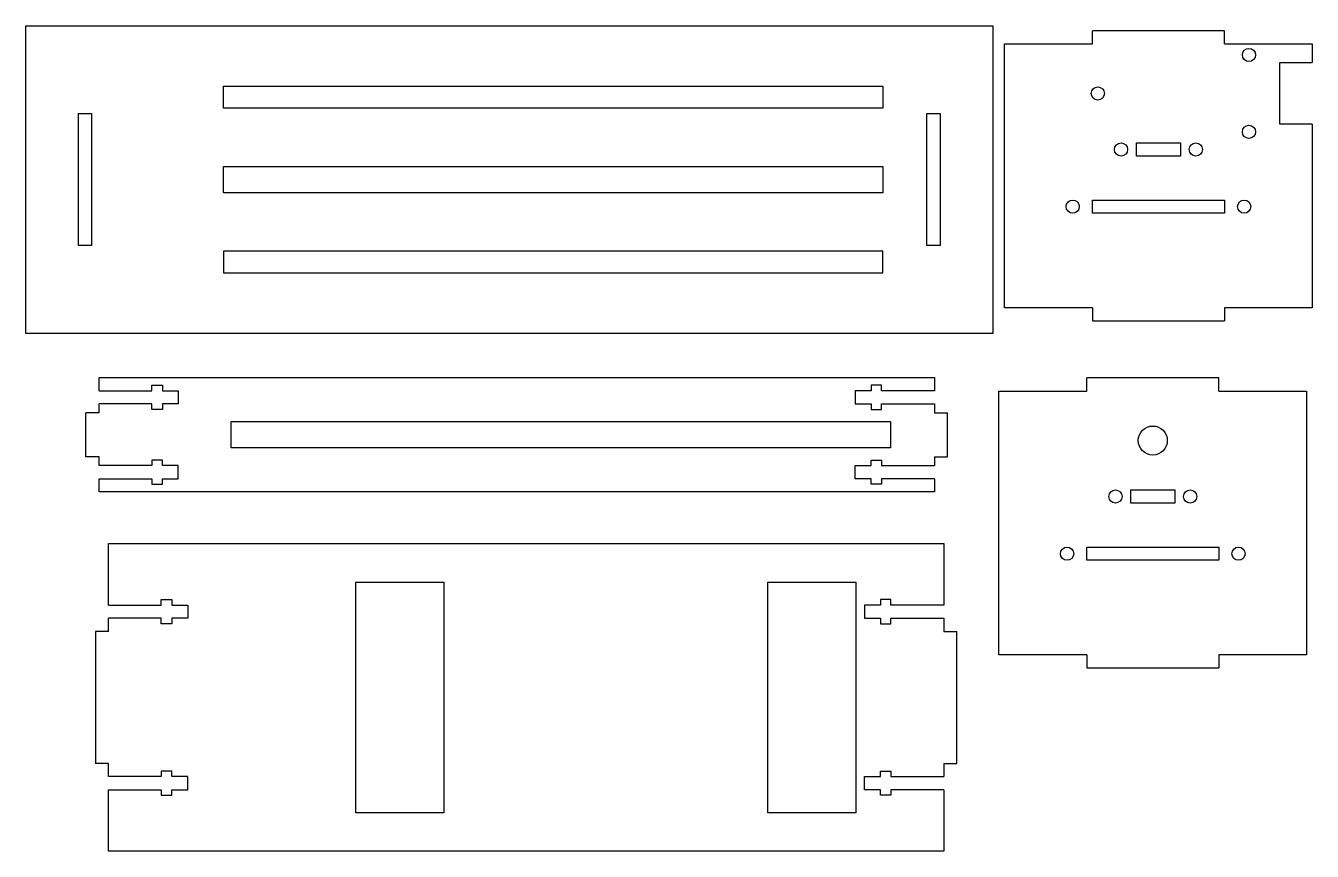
# Model space of a CAD drawing. Extents: x 4 to 297, y 16 to 204.
import ezdxf

# ---------------------------------------------------------------- set-up
doc = ezdxf.new("R2010")
doc.units = 0
for name, color, linetype in [('View', 7, 'CONTINUOUS'), ('View001', 7, 'CONTINUOUS'), ('View002', 7, 'CONTINUOUS'), ('View003', 7, 'CONTINUOUS'), ('View004', 7, 'CONTINUOUS')]:
    doc.layers.add(name, color=color, linetype=linetype)

msp = doc.modelspace()

# ---------------------------------------------------------------- linework, layer by layer
at = {"layer": 'View'}
for p, q in [((3.9268, 203.598), (223.927, 203.598)), ((3.9268, 133.598), (3.9268, 203.598)), ((223.927, 203.598), (223.927, 133.598)), ((48.9268, 189.848), (198.927, 189.848)), ((48.9268, 184.848), (48.9268, 189.848)), ((198.927, 189.848), (198.927, 184.848)), ((198.927, 184.848), (48.9268, 184.848)), ((15.9268, 183.598), (18.9268, 183.598)), ((15.9268, 153.598), (15.9268, 183.598)), ((18.9268, 183.598), (18.9268, 153.598)), ((208.927, 183.598), (211.927, 183.598)), ((208.927, 153.598), (208.927, 183.598)), ((211.927, 183.598), (211.927, 153.598)), ((48.9268, 165.598), (48.9268, 171.598)), ((48.9268, 171.598), (198.927, 171.598)), ((198.927, 171.598), (198.927, 165.598)), ((198.927, 165.598), (48.9268, 165.598)), ((18.9268, 153.598), (15.9268, 153.598)), ((48.9268, 152.348), (48.9268, 147.348)), ((198.927, 152.348), (48.9268, 152.348)), ((198.927, 147.348), (198.927, 152.348)), ((211.927, 153.598), (208.927, 153.598)), ((48.9268, 147.348), (198.927, 147.348)), ((223.927, 133.598), (3.9268, 133.598))]:
    msp.add_line(p, q, dxfattribs=at)
at = {"layer": 'View001'}
for p, q in [((20.6341, 123.549), (210.634, 123.549)), ((20.6341, 120.549), (20.6341, 123.549)), ((210.634, 123.549), (210.634, 120.549)), ((20.6341, 120.549), (32.6341, 120.549)), ((32.6341, 121.799), (35.0341, 121.799)), ((32.6341, 120.549), (32.6341, 121.799)), ((35.0341, 121.799), (35.0341, 120.549)), ((35.0341, 120.549), (38.6341, 120.549)), ((38.6341, 120.549), (38.6341, 117.549)), ((196.234, 120.549), (192.634, 120.549)), ((192.634, 120.549), (192.634, 117.549)), ((198.634, 121.799), (196.234, 121.799)), ((196.234, 121.799), (196.234, 120.549)), ((198.634, 120.549), (198.634, 121.799)), ((210.634, 120.549), (198.634, 120.549)), ((20.6341, 115.549), (20.6341, 117.549)), ((32.6341, 117.549), (20.6341, 117.549)), ((32.6341, 116.299), (32.6341, 117.549)), ((35.0341, 117.549), (35.0341, 116.299)), ((38.6341, 117.549), (35.0341, 117.549)), ((192.634, 117.549), (196.234, 117.549)), ((196.234, 117.549), (196.234, 116.299)), ((198.634, 116.299), (198.634, 117.549)), ((198.634, 117.549), (210.634, 117.549)), ((210.634, 117.549), (210.634, 115.549)), ((17.6341, 105.549), (17.6341, 115.549)), ((20.6341, 115.549), (17.6341, 115.549)), ((35.0341, 116.299), (32.6341, 116.299)), ((196.234, 116.299), (198.634, 116.299)), ((210.634, 115.549), (213.634, 115.549)), ((213.634, 105.549), (213.634, 115.549)), ((50.6341, 107.549), (50.6341, 113.549)), ((50.6341, 113.549), (200.634, 113.549)), ((200.634, 113.549), (200.634, 107.549)), ((20.6341, 105.549), (17.6341, 105.549)), ((20.6341, 103.549), (20.6341, 105.549)), ((200.634, 107.549), (50.6341, 107.549)), ((210.634, 105.549), (213.634, 105.549)), ((210.634, 105.549), (210.634, 103.549)), ((32.6341, 103.549), (20.6341, 103.549)), ((35.0341, 104.799), (32.6341, 104.799)), ((32.6341, 104.799), (32.6341, 103.549)), ((35.0341, 103.549), (35.0341, 104.799)), ((38.6341, 103.549), (35.0341, 103.549)), ((38.6341, 100.549), (38.6341, 103.549)), ((192.634, 103.549), (196.234, 103.549)), ((192.634, 100.549), (192.634, 103.549)), ((196.234, 104.799), (198.634, 104.799)), ((196.234, 103.549), (196.234, 104.799)), ((198.634, 104.799), (198.634, 103.549)), ((198.634, 103.549), (210.634, 103.549)), ((20.6341, 97.5488), (20.6341, 100.549)), ((20.6341, 100.549), (32.6341, 100.549)), ((32.6341, 100.549), (32.6341, 99.2988)), ((35.0341, 99.2988), (35.0341, 100.549)), ((35.0341, 100.549), (38.6341, 100.549)), ((196.234, 100.549), (192.634, 100.549)), ((196.234, 99.2988), (196.234, 100.549)), ((198.634, 100.549), (198.634, 99.2988)), ((210.634, 100.549), (198.634, 100.549)), ((210.634, 100.549), (210.634, 97.5488)), ((210.634, 97.5488), (20.6341, 97.5488)), ((32.6341, 99.2988), (35.0341, 99.2988)), ((198.634, 99.2988), (196.234, 99.2988))]:
    msp.add_line(p, q, dxfattribs=at)
at = {"layer": 'View002'}
for p, q in [((246.61, 199.451), (246.61, 202.451)), ((276.61, 202.451), (246.61, 202.451)), ((276.61, 199.451), (276.61, 202.451)), ((226.61, 199.451), (246.61, 199.451)), ((226.61, 139.451), (226.61, 199.451)), ((276.61, 199.451), (296.61, 199.451)), ((296.61, 199.451), (296.61, 195.201)), ((289.21, 195.201), (296.61, 195.201)), ((289.21, 181.201), (289.21, 195.201)), ((296.61, 181.201), (289.21, 181.201)), ((296.61, 181.201), (296.61, 139.451)), ((256.61, 173.951), (256.61, 176.951)), ((256.61, 176.951), (266.61, 176.951)), ((266.61, 176.951), (266.61, 173.951)), ((266.61, 173.951), (256.61, 173.951)), ((246.61, 160.951), (246.61, 163.951)), ((246.61, 163.951), (276.61, 163.951)), ((276.61, 163.951), (276.61, 160.951)), ((276.61, 160.951), (246.61, 160.951)), ((246.61, 139.451), (226.61, 139.451)), ((246.61, 139.451), (246.61, 136.451)), ((296.61, 139.451), (276.61, 139.451)), ((276.61, 139.451), (276.61, 136.451)), ((246.61, 136.451), (276.61, 136.451))]:
    msp.add_line(p, q, dxfattribs=at)
for centre in [(282.21, 196.951), (247.81, 188.201), (282.21, 179.451), (253.11, 175.451), (270.11, 175.451), (242.11, 162.451), (281.11, 162.451)]:
    msp.add_circle(centre, 1.5, dxfattribs=at)
at = {"layer": 'View003'}
for p, q in [((245.329, 120.488), (245.329, 123.488)), ((275.329, 123.488), (245.329, 123.488)), ((275.329, 120.488), (275.329, 123.488)), ((225.329, 120.488), (245.329, 120.488)), ((225.329, 60.4878), (225.329, 120.488)), ((275.329, 120.488), (295.329, 120.488)), ((295.329, 120.488), (295.329, 60.4878)), ((255.329, 94.9878), (255.329, 97.9878)), ((255.329, 97.9878), (265.329, 97.9878)), ((265.329, 97.9878), (265.329, 94.9878)), ((265.329, 94.9878), (255.329, 94.9878)), ((245.329, 81.9878), (245.329, 84.9878)), ((245.329, 84.9878), (275.329, 84.9878)), ((275.329, 84.9878), (275.329, 81.9878)), ((275.329, 81.9878), (245.329, 81.9878)), ((245.329, 60.4878), (225.329, 60.4878)), ((245.329, 60.4878), (245.329, 57.4878)), ((275.329, 60.4878), (275.329, 57.4878)), ((295.329, 60.4878), (275.329, 60.4878)), ((245.329, 57.4878), (275.329, 57.4878))]:
    msp.add_line(p, q, dxfattribs=at)
for centre, radius in [((260.329, 109.238), 3.3), ((251.829, 96.4878), 1.5), ((268.829, 96.4878), 1.5), ((240.829, 83.4878), 1.5), ((279.829, 83.4878), 1.5)]:
    msp.add_circle(centre, radius, dxfattribs=at)
at = {"layer": 'View004'}
for p, q in [((22.7683, 85.7927), (212.768, 85.7927)), ((22.7683, 71.7927), (22.7683, 85.7927)), ((212.768, 85.7927), (212.768, 71.7927)), ((79.0183, 24.5427), (79.0183, 77.0427)), ((79.0183, 77.0427), (99.0183, 77.0427)), ((99.0183, 77.0427), (99.0183, 24.5427)), ((172.768, 24.5427), (172.768, 77.0427)), ((172.768, 77.0427), (192.768, 77.0427)), ((192.768, 77.0427), (192.768, 24.5427)), ((22.7683, 71.7927), (34.7683, 71.7927)), ((34.7683, 73.0427), (37.1683, 73.0427)), ((34.7683, 71.7927), (34.7683, 73.0427)), ((37.1683, 73.0427), (37.1683, 71.7927)), ((37.1683, 71.7927), (40.7683, 71.7927)), ((40.7683, 71.7927), (40.7683, 68.7927)), ((198.368, 71.7927), (194.768, 71.7927)), ((194.768, 71.7927), (194.768, 68.7927)), ((200.768, 73.0427), (198.368, 73.0427)), ((198.368, 73.0427), (198.368, 71.7927)), ((200.768, 71.7927), (200.768, 73.0427)), ((212.768, 71.7927), (200.768, 71.7927)), ((22.7683, 65.7927), (22.7683, 68.7927)), ((34.7683, 68.7927), (22.7683, 68.7927)), ((34.7683, 67.5427), (34.7683, 68.7927)), ((37.1683, 67.5427), (34.7683, 67.5427)), ((37.1683, 68.7927), (37.1683, 67.5427)), ((40.7683, 68.7927), (37.1683, 68.7927)), ((194.768, 68.7927), (198.368, 68.7927)), ((198.368, 68.7927), (198.368, 67.5427)), ((198.368, 67.5427), (200.768, 67.5427)), ((200.768, 67.5427), (200.768, 68.7927)), ((200.768, 68.7927), (212.768, 68.7927)), ((212.768, 68.7927), (212.768, 65.7927)), ((19.7683, 65.7927), (19.7683, 35.7927)), ((22.7683, 65.7927), (19.7683, 65.7927)), ((212.768, 65.7927), (215.768, 65.7927)), ((215.768, 35.7927), (215.768, 65.7927)), ((22.7683, 35.7927), (19.7683, 35.7927)), ((22.7683, 32.7927), (22.7683, 35.7927)), ((212.768, 35.7927), (215.768, 35.7927)), ((212.768, 35.7927), (212.768, 32.7927)), ((34.7683, 32.7927), (22.7683, 32.7927)), ((37.1683, 34.0427), (34.7683, 34.0427)), ((34.7683, 34.0427), (34.7683, 32.7927)), ((37.1683, 32.7927), (37.1683, 34.0427)), ((40.7683, 32.7927), (37.1683, 32.7927)), ((40.7683, 29.7927), (40.7683, 32.7927)), ((194.768, 32.7927), (198.368, 32.7927)), ((194.768, 29.7927), (194.768, 32.7927)), ((198.368, 34.0427), (200.768, 34.0427)), ((198.368, 32.7927), (198.368, 34.0427)), ((200.768, 34.0427), (200.768, 32.7927)), ((200.768, 32.7927), (212.768, 32.7927)), ((22.7683, 15.7927), (22.7683, 29.7927)), ((22.7683, 29.7927), (34.7683, 29.7927)), ((34.7683, 29.7927), (34.7683, 28.5427)), ((37.1683, 28.5427), (37.1683, 29.7927)), ((37.1683, 29.7927), (40.7683, 29.7927)), ((198.368, 29.7927), (194.768, 29.7927)), ((198.368, 28.5427), (198.368, 29.7927)), ((200.768, 29.7927), (200.768, 28.5427)), ((212.768, 29.7927), (200.768, 29.7927)), ((212.768, 29.7927), (212.768, 15.7927)), ((34.7683, 28.5427), (37.1683, 28.5427)), ((200.768, 28.5427), (198.368, 28.5427)), ((99.0183, 24.5427), (79.0183, 24.5427)), ((192.768, 24.5427), (172.768, 24.5427)), ((212.768, 15.7927), (22.7683, 15.7927))]:
    msp.add_line(p, q, dxfattribs=at)

doc.saveas('drawing.dxf')
